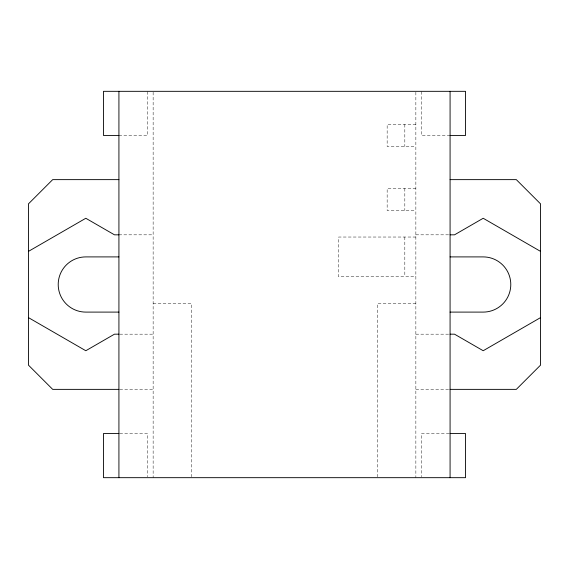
<?xml version="1.0" encoding="UTF-8"?>
<svg xmlns="http://www.w3.org/2000/svg" width="569" height="569" viewBox="0 0 569 569"><rect width="100%" height="100%" fill="white"/><g stroke="black" fill="none" stroke-linecap="round" stroke-linejoin="round"><path stroke-width="0.43" stroke-dasharray="2.85 2.13" d="M415.861 124.44L387.155 124.44L387.155 146.518L415.861 146.518M118.921 135.479L147.62 135.479L147.62 91.325M450.079 135.479L421.38 135.479L421.38 91.325M415.861 188.467L387.155 188.467L387.155 210.544L415.861 210.544M118.921 234.826L153.139 234.826M415.861 234.826L450.079 234.826M415.861 237.031L338.591 237.031L338.591 276.776L415.861 276.776M153.139 303.263L191.291 303.263L191.291 476.786M415.861 303.263L377.709 303.263L377.709 476.786M119.803 334.174L153.139 334.174M415.861 334.174L450.079 334.174M119.803 389.367L153.139 389.367M415.861 389.367L449.197 389.367M119.796 433.521L147.62 433.521L147.62 476.794M449.204 433.521L421.38 433.521L421.38 476.794M415.861 92.199L415.861 477.676M404.822 124.44L404.822 146.518M404.822 188.467L404.822 210.544M404.822 237.031L404.822 276.776M153.139 92.214L153.139 477.676"/><path stroke-width="0.85" d="M28.45 251.384L85.805 218.268L114.483 234.826L118.921 234.826M540.55 317.616L483.195 350.732L454.517 334.174L450.079 334.174M118.921 135.479L103.473 135.479L103.473 91.325L465.527 91.325L465.527 135.479L450.079 135.479M118.921 179.633L52.689 179.633L28.45 203.88L28.45 365.12L52.689 389.367L118.921 389.367M450.079 179.633L516.311 179.633L540.55 203.88L540.55 365.12L516.311 389.367L450.079 389.367M450.079 234.826L454.517 234.826L483.195 218.268L540.55 251.384M118.921 256.904L85.805 256.904A27.596 27.596 0 0 0 58.209 284.5A27.596 27.596 0 0 0 85.805 312.097L118.921 312.097M450.079 256.904L483.195 256.904A27.596 27.596 0 0 1 510.791 284.5A27.596 27.596 0 0 1 483.195 312.097L450.079 312.097M118.921 334.174L114.483 334.174L85.805 350.732L28.45 317.616M118.921 433.521L103.473 433.521L103.473 477.676L465.527 477.676L465.527 433.521L450.079 433.521M450.079 91.325L450.079 477.676M118.921 91.325L118.921 477.676"/></g></svg>
